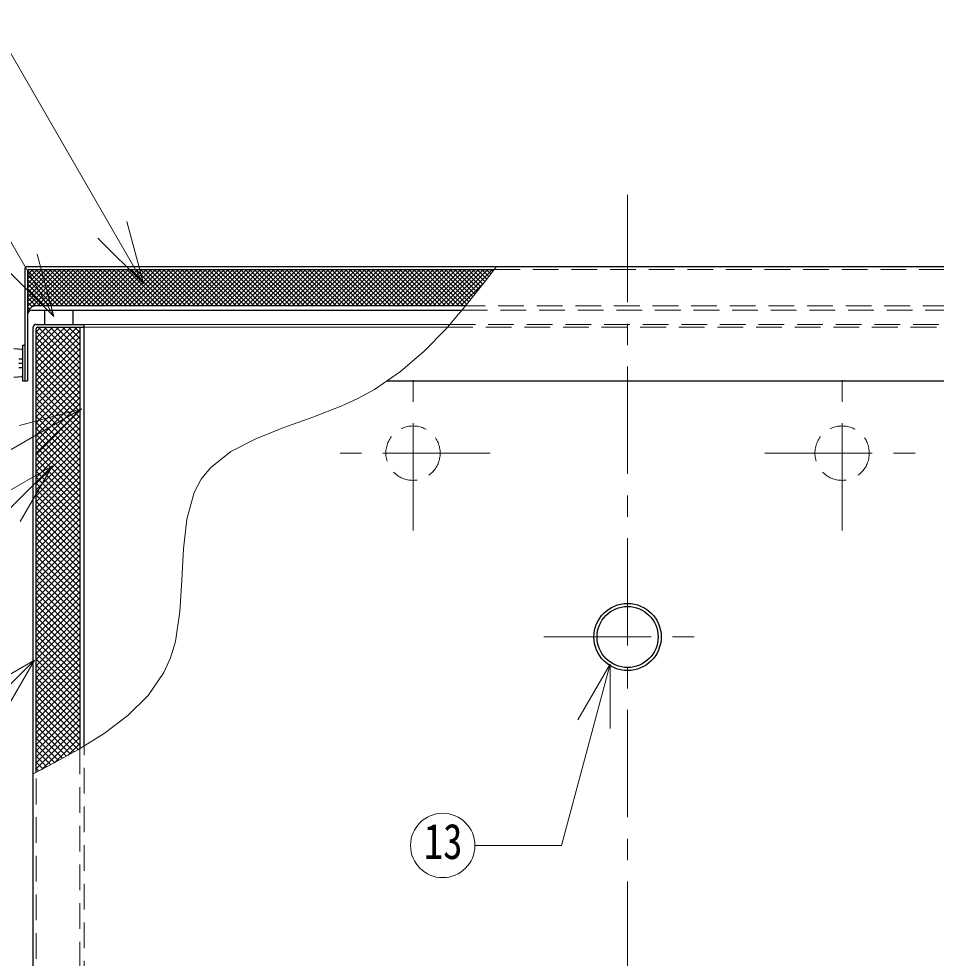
# Model space of a CAD drawing. Units: millimetres at full size, sheet at 1:15; details may follow other scales. Extents: x -3184 to 2891, y -2037 to 2178.
# Drawn here: x -2572 to -1931, y -581 to 76 of the extents above; entities that cross this region are included whole.
import ezdxf
from ezdxf.enums import TextEntityAlignment as Align

# ---------------------------------------------------------------- set-up
doc = ezdxf.new("R2010")
doc.units = ezdxf.units.MM
doc.header["$LTSCALE"] = 15
doc.linetypes.add('CHAIN1', pattern=[8, 5, -1, 1, -1])
doc.linetypes.add('DASHED1', pattern=[1.8, 1.2, -0.6])
doc.layers.add('0-0', color=7, linetype='Continuous', lineweight=18)
doc.styles.add('ＭＳ ゴシック', font='')
doc.styles.get('ＭＳ ゴシック').set_extended_font_data('MS Gothic')

msp = doc.modelspace()

# ---------------------------------------------------------------- linework, layer by layer
at = {"layer": '0-0'}
for p, q in [((-2485.13, -109.59), (-2592.01, 75.54)), ((-2547.84, -132.53), (-2640.35, 27.71)), ((-2485.13, -109.59), (-2496.78, -66.12)), ((-2485.13, -109.59), (-2516.95, -77.77)), ((-2547.84, -132.53), (-2559.48, -89.07)), ((-2547.84, -132.53), (-2579.66, -100.71)), ((-2528.43, -197.2), (-2571.9, -208.84)), ((-2528.43, -197.2), (-2560.25, -229.02)), ((-2548.87, -236.93), (-2587.84, -259.43)), ((-2548.87, -236.93), (-2571.37, -275.91)), ((-2561.46, -372.94), (-2667.57, -479.05)), ((-2561.46, -372.94), (-2600.43, -395.44)), ((-2561.46, -372.94), (-2583.96, -411.91)), ((-2158.88, -375.58), (-2192.86, -502.38)), ((-2158.88, -375.58), (-2181.38, -414.55)), ((-2158.88, -375.58), (-2158.88, -420.58)), ((-2192.86, -502.38), (-2253.43, -502.38))]:
    msp.add_line(p, q, dxfattribs=at)
at = {"layer": '0-0', "color": 4, "linetype": 'CHAIN1', "lineweight": 9}
for p, q in [((-2146.7, -47.63), (-2146.7, -1337.13)), ((-2296.7, -282.13), (-2296.7, -174.13)), ((-1996.7, -282.13), (-1996.7, -174.13)), ((-2242.7, -228.13), (-2350.7, -228.13)), ((-2050.7, -228.13), (-1942.7, -228.13)), ((-2205.2, -356.63), (-2088.2, -356.63))]:
    msp.add_line(p, q, dxfattribs=at)
at = {"layer": '0-0', "color": 5, "lineweight": 25}
for p, q in [((-2566.2, -97.63), (-2238.35, -97.63)), ((-2238.35, -97.63), (-1727.2, -97.63)), ((-2568.2, -99.63), (-2568.2, -177.63)), ((-2566.2, -100.63), (-2566.2, -177.63)), ((-2565.2, -99.63), (-2239.89, -99.63)), ((-2563.2, -128.13), (-2262.52, -128.13)), ((-2259.95, -125.13), (-2560.2, -125.13)), ((-2554.2, -138.13), (-2554.2, -128.13)), ((-2534.2, -138.13), (-2534.2, -128.13)), ((-2562.2, -1257.63), (-2562.2, -140.13)), ((-2560.2, -138.13), (-2526.7, -138.13)), ((-2560.2, -451.34), (-2560.2, -141.13)), ((-2559.2, -140.13), (-2526.7, -140.13)), ((-2529.7, -140.13), (-2529.7, -434.64)), ((-2526.7, -432.78), (-2526.7, -138.13)), ((-2570.16, -155.59), (-2575.7, -155.13)), ((-2569.7, -152.63), (-2568.2, -152.63)), ((-2569.7, -152.63), (-2569.7, -177.63)), ((-2572.33, -162.13), (-2569.7, -162.13)), ((-2572.33, -165.13), (-2569.7, -165.13)), ((-2572.33, -168.13), (-2569.7, -168.13)), ((-2570.16, -174.67), (-2575.7, -175.13)), ((-2569.7, -177.63), (-2568.2, -177.63)), ((-2568.2, -177.63), (-2566.2, -177.63)), ((-2314.98, -177.63), (-1725.2, -177.63))]:
    msp.add_line(p, q, dxfattribs=at)
at = {"layer": '0-0', "color": 4, "lineweight": 9}
for p, q in [((-2566.2, -125.62), (-2540.21, -99.63)), ((-2566.2, -122.44), (-2543.39, -99.63)), ((-2566.2, -119.26), (-2546.57, -99.63)), ((-2566.2, -116.08), (-2549.76, -99.63)), ((-2566.2, -112.89), (-2552.94, -99.63)), ((-2566.2, -109.71), (-2556.12, -99.63)), ((-2566.2, -106.53), (-2559.3, -99.63)), ((-2566.2, -103.35), (-2562.48, -99.63)), ((-2566.2, -103.48), (-2544.55, -125.13)), ((-2566.16, -100.34), (-2541.37, -125.13)), ((-2563.69, -99.63), (-2538.19, -125.13)), ((-2563.54, -126.15), (-2537.03, -99.63)), ((-2560.51, -99.63), (-2535.01, -125.13)), ((-2559.35, -125.13), (-2533.85, -99.63)), ((-2557.32, -99.63), (-2531.82, -125.13)), ((-2556.16, -125.13), (-2530.66, -99.63)), ((-2554.14, -99.63), (-2528.64, -125.13)), ((-2552.98, -125.13), (-2527.48, -99.63)), ((-2550.96, -99.63), (-2525.46, -125.13)), ((-2549.8, -125.13), (-2524.3, -99.63)), ((-2547.78, -99.63), (-2522.28, -125.13)), ((-2546.62, -125.13), (-2521.12, -99.63)), ((-2544.6, -99.63), (-2519.1, -125.13)), ((-2543.44, -125.13), (-2517.94, -99.63)), ((-2541.41, -99.63), (-2515.91, -125.13)), ((-2540.25, -125.13), (-2514.75, -99.63)), ((-2538.23, -99.63), (-2512.73, -125.13)), ((-2537.07, -125.13), (-2511.57, -99.63)), ((-2535.05, -99.63), (-2509.55, -125.13)), ((-2533.89, -125.13), (-2508.39, -99.63)), ((-2531.87, -99.63), (-2506.37, -125.13)), ((-2530.71, -125.13), (-2505.21, -99.63)), ((-2528.69, -99.63), (-2503.19, -125.13)), ((-2527.53, -125.13), (-2502.03, -99.63)), ((-2525.5, -99.63), (-2500, -125.13)), ((-2524.34, -125.13), (-2498.84, -99.63)), ((-2522.32, -99.63), (-2496.82, -125.13)), ((-2521.16, -125.13), (-2495.66, -99.63)), ((-2519.14, -99.63), (-2493.64, -125.13)), ((-2517.98, -125.13), (-2492.48, -99.63)), ((-2515.96, -99.63), (-2490.46, -125.13)), ((-2514.8, -125.13), (-2489.3, -99.63)), ((-2512.78, -99.63), (-2487.28, -125.13)), ((-2511.62, -125.13), (-2486.12, -99.63)), ((-2509.59, -99.63), (-2484.09, -125.13)), ((-2508.43, -125.13), (-2482.93, -99.63)), ((-2506.41, -99.63), (-2480.91, -125.13)), ((-2505.25, -125.13), (-2479.75, -99.63)), ((-2503.23, -99.63), (-2477.73, -125.13)), ((-2502.07, -125.13), (-2476.57, -99.63)), ((-2500.05, -99.63), (-2474.55, -125.13)), ((-2498.89, -125.13), (-2473.39, -99.63)), ((-2496.87, -99.63), (-2471.37, -125.13)), ((-2495.71, -125.13), (-2470.21, -99.63)), ((-2493.68, -99.63), (-2468.18, -125.13)), ((-2492.52, -125.13), (-2467.02, -99.63)), ((-2490.5, -99.63), (-2465, -125.13)), ((-2489.34, -125.13), (-2463.84, -99.63)), ((-2487.32, -99.63), (-2461.82, -125.13)), ((-2486.16, -125.13), (-2460.66, -99.63)), ((-2484.14, -99.63), (-2458.64, -125.13)), ((-2482.98, -125.13), (-2457.48, -99.63)), ((-2480.96, -99.63), (-2455.46, -125.13)), ((-2479.8, -125.13), (-2454.3, -99.63)), ((-2477.77, -99.63), (-2452.27, -125.13)), ((-2476.61, -125.13), (-2451.11, -99.63)), ((-2474.59, -99.63), (-2449.09, -125.13)), ((-2473.43, -125.13), (-2447.93, -99.63)), ((-2471.41, -99.63), (-2445.91, -125.13)), ((-2470.25, -125.13), (-2444.75, -99.63)), ((-2468.23, -99.63), (-2442.73, -125.13)), ((-2467.07, -125.13), (-2441.57, -99.63)), ((-2465.05, -99.63), (-2439.55, -125.13)), ((-2463.89, -125.13), (-2438.39, -99.63)), ((-2461.86, -99.63), (-2436.36, -125.13)), ((-2460.7, -125.13), (-2435.2, -99.63)), ((-2458.68, -99.63), (-2433.18, -125.13)), ((-2457.52, -125.13), (-2432.02, -99.63)), ((-2455.5, -99.63), (-2430, -125.13)), ((-2454.34, -125.13), (-2428.84, -99.63)), ((-2452.32, -99.63), (-2426.82, -125.13)), ((-2451.16, -125.13), (-2425.66, -99.63)), ((-2449.14, -99.63), (-2423.64, -125.13)), ((-2447.98, -125.13), (-2422.48, -99.63)), ((-2445.95, -99.63), (-2420.45, -125.13)), ((-2444.79, -125.13), (-2419.29, -99.63)), ((-2442.77, -99.63), (-2417.27, -125.13)), ((-2441.61, -125.13), (-2416.11, -99.63)), ((-2439.59, -99.63), (-2414.09, -125.13)), ((-2438.43, -125.13), (-2412.93, -99.63)), ((-2436.41, -99.63), (-2410.91, -125.13)), ((-2435.25, -125.13), (-2409.75, -99.63)), ((-2433.23, -99.63), (-2407.73, -125.13)), ((-2432.07, -125.13), (-2406.57, -99.63)), ((-2430.04, -99.63), (-2404.54, -125.13)), ((-2428.88, -125.13), (-2403.38, -99.63)), ((-2426.86, -99.63), (-2401.36, -125.13)), ((-2425.7, -125.13), (-2400.2, -99.63)), ((-2423.68, -99.63), (-2398.18, -125.13)), ((-2422.52, -125.13), (-2397.02, -99.63)), ((-2420.5, -99.63), (-2395, -125.13)), ((-2419.34, -125.13), (-2393.84, -99.63)), ((-2417.32, -99.63), (-2391.82, -125.13)), ((-2416.16, -125.13), (-2390.66, -99.63)), ((-2414.13, -99.63), (-2388.63, -125.13)), ((-2412.97, -125.13), (-2387.47, -99.63)), ((-2410.95, -99.63), (-2385.45, -125.13)), ((-2409.79, -125.13), (-2384.29, -99.63)), ((-2407.77, -99.63), (-2382.27, -125.13)), ((-2406.61, -125.13), (-2381.11, -99.63)), ((-2404.59, -99.63), (-2379.09, -125.13)), ((-2403.43, -125.13), (-2377.93, -99.63)), ((-2401.41, -99.63), (-2375.91, -125.13)), ((-2400.25, -125.13), (-2374.75, -99.63)), ((-2398.22, -99.63), (-2372.72, -125.13)), ((-2397.06, -125.13), (-2371.56, -99.63)), ((-2395.04, -99.63), (-2369.54, -125.13)), ((-2393.88, -125.13), (-2368.38, -99.63)), ((-2391.86, -99.63), (-2366.36, -125.13)), ((-2390.7, -125.13), (-2365.2, -99.63)), ((-2388.68, -99.63), (-2363.18, -125.13)), ((-2387.52, -125.13), (-2362.02, -99.63)), ((-2385.5, -99.63), (-2360, -125.13)), ((-2384.34, -125.13), (-2358.84, -99.63)), ((-2382.31, -99.63), (-2356.81, -125.13)), ((-2381.15, -125.13), (-2355.65, -99.63)), ((-2379.13, -99.63), (-2353.63, -125.13)), ((-2377.97, -125.13), (-2352.47, -99.63)), ((-2375.95, -99.63), (-2350.45, -125.13)), ((-2374.79, -125.13), (-2349.29, -99.63)), ((-2372.77, -99.63), (-2347.27, -125.13)), ((-2371.61, -125.13), (-2346.11, -99.63)), ((-2369.59, -99.63), (-2344.09, -125.13)), ((-2368.43, -125.13), (-2342.93, -99.63)), ((-2366.4, -99.63), (-2340.9, -125.13)), ((-2365.24, -125.13), (-2339.74, -99.63)), ((-2363.22, -99.63), (-2337.72, -125.13)), ((-2362.06, -125.13), (-2336.56, -99.63)), ((-2360.04, -99.63), (-2334.54, -125.13)), ((-2358.88, -125.13), (-2333.38, -99.63)), ((-2356.86, -99.63), (-2331.36, -125.13)), ((-2355.7, -125.13), (-2330.2, -99.63)), ((-2353.68, -99.63), (-2328.18, -125.13)), ((-2352.52, -125.13), (-2327.02, -99.63)), ((-2350.49, -99.63), (-2324.99, -125.13)), ((-2349.33, -125.13), (-2323.83, -99.63)), ((-2347.31, -99.63), (-2321.81, -125.13)), ((-2346.15, -125.13), (-2320.65, -99.63)), ((-2344.13, -99.63), (-2318.63, -125.13)), ((-2342.97, -125.13), (-2317.47, -99.63)), ((-2340.95, -99.63), (-2315.45, -125.13)), ((-2339.79, -125.13), (-2314.29, -99.63)), ((-2337.77, -99.63), (-2312.27, -125.13)), ((-2336.61, -125.13), (-2311.11, -99.63)), ((-2334.59, -99.63), (-2309.09, -125.13)), ((-2333.42, -125.13), (-2307.92, -99.63)), ((-2331.4, -99.63), (-2305.9, -125.13)), ((-2330.24, -125.13), (-2304.74, -99.63)), ((-2328.22, -99.63), (-2302.72, -125.13)), ((-2327.06, -125.13), (-2301.56, -99.63)), ((-2325.04, -99.63), (-2299.54, -125.13)), ((-2323.88, -125.13), (-2298.38, -99.63)), ((-2321.86, -99.63), (-2296.36, -125.13)), ((-2320.7, -125.13), (-2295.2, -99.63)), ((-2318.68, -99.63), (-2293.18, -125.13)), ((-2317.51, -125.13), (-2292.01, -99.63)), ((-2315.49, -99.63), (-2289.99, -125.13)), ((-2314.33, -125.13), (-2288.83, -99.63)), ((-2312.31, -99.63), (-2286.81, -125.13)), ((-2311.15, -125.13), (-2285.65, -99.63)), ((-2309.13, -99.63), (-2283.63, -125.13)), ((-2307.97, -125.13), (-2282.47, -99.63)), ((-2305.95, -99.63), (-2280.45, -125.13)), ((-2304.79, -125.13), (-2279.29, -99.63)), ((-2302.77, -99.63), (-2277.27, -125.13)), ((-2301.6, -125.13), (-2276.1, -99.63)), ((-2299.58, -99.63), (-2274.08, -125.13)), ((-2298.42, -125.13), (-2272.92, -99.63)), ((-2296.4, -99.63), (-2270.9, -125.13)), ((-2295.24, -125.13), (-2269.74, -99.63)), ((-2293.22, -99.63), (-2267.72, -125.13)), ((-2292.06, -125.13), (-2266.56, -99.63)), ((-2290.04, -99.63), (-2264.54, -125.13)), ((-2288.88, -125.13), (-2263.38, -99.63)), ((-2286.86, -99.63), (-2261.36, -125.13)), ((-2285.69, -125.13), (-2260.19, -99.63)), ((-2283.67, -99.63), (-2259.15, -124.15)), ((-2282.51, -125.13), (-2257.01, -99.63)), ((-2280.49, -99.63), (-2257.75, -122.38)), ((-2279.33, -125.13), (-2253.83, -99.63)), ((-2277.31, -99.63), (-2256.34, -120.6)), ((-2276.15, -125.13), (-2250.65, -99.63)), ((-2274.13, -99.63), (-2254.93, -118.83)), ((-2272.97, -125.13), (-2247.47, -99.63)), ((-2270.95, -99.63), (-2253.52, -117.05)), ((-2269.78, -125.13), (-2244.28, -99.63)), ((-2267.76, -99.63), (-2252.12, -115.28)), ((-2266.6, -125.13), (-2241.1, -99.63)), ((-2264.58, -99.63), (-2250.71, -113.5)), ((-2261.4, -99.63), (-2249.3, -111.73)), ((-2258.22, -99.63), (-2247.9, -109.95)), ((-2255.04, -99.63), (-2246.49, -108.18)), ((-2251.85, -99.63), (-2245.1, -106.39)), ((-2248.67, -99.63), (-2243.71, -104.59)), ((-2245.49, -99.63), (-2242.33, -102.79)), ((-2242.31, -99.63), (-2240.94, -101)), ((-2566.2, -106.66), (-2547.73, -125.13)), ((-2566.2, -109.84), (-2550.92, -125.13)), ((-2263.42, -125.13), (-2246.57, -108.28)), ((-2566.2, -113.03), (-2554.1, -125.13)), ((-2566.2, -116.21), (-2557.28, -125.13)), ((-2566.2, -119.39), (-2560.46, -125.14)), ((-2566.2, -122.57), (-2562.97, -125.81)), ((-2260.24, -125.13), (-2258.75, -123.64)), ((-2566.2, -125.75), (-2564.74, -127.21)), ((-2566.2, -128.8), (-2565.18, -127.79)), ((-2566.2, -128.94), (-2565.9, -129.24)), ((-2560.2, -168.82), (-2531.51, -140.13)), ((-2560.2, -164.58), (-2535.75, -140.13)), ((-2560.2, -143.36), (-2556.97, -140.13)), ((-2560.2, -147.61), (-2552.73, -140.13)), ((-2560.2, -151.85), (-2548.48, -140.13)), ((-2560.2, -156.09), (-2544.24, -140.13)), ((-2560.2, -160.33), (-2540, -140.13)), ((-2560.2, -173.06), (-2529.7, -142.56)), ((-2560.2, -143.02), (-2529.7, -173.52)), ((-2558.85, -140.13), (-2529.7, -169.27)), ((-2554.6, -140.13), (-2529.7, -165.03)), ((-2550.36, -140.13), (-2529.7, -160.79)), ((-2546.12, -140.13), (-2529.7, -156.55)), ((-2541.88, -140.13), (-2529.7, -152.3)), ((-2537.63, -140.13), (-2529.7, -148.06)), ((-2533.39, -140.13), (-2529.7, -143.82)), ((-2271.1, -138.13), (-2526.7, -138.13)), ((-2272.81, -140.13), (-2526.7, -140.13)), ((-2560.2, -177.31), (-2529.7, -146.81)), ((-2560.2, -147.26), (-2529.7, -177.76)), ((-2560.2, -181.55), (-2529.7, -151.05)), ((-2560.2, -151.5), (-2529.7, -182)), ((-2560.2, -185.79), (-2529.7, -155.29)), ((-2560.2, -155.75), (-2529.7, -186.25)), ((-2560.2, -190.03), (-2529.7, -159.53)), ((-2560.2, -194.28), (-2529.7, -163.78)), ((-2559.83, -160.36), (-2529.7, -190.49)), ((-2560.2, -164.23), (-2529.7, -194.73)), ((-2560.2, -198.52), (-2529.7, -168.02)), ((-2560.2, -168.47), (-2529.7, -198.97)), ((-2560.2, -202.76), (-2529.7, -172.26)), ((-2560.2, -172.72), (-2529.7, -203.22)), ((-2560.2, -207), (-2529.7, -176.5)), ((-2560.2, -176.96), (-2529.7, -207.46)), ((-2560.2, -211.25), (-2529.7, -180.75)), ((-2560.2, -181.2), (-2529.7, -211.7)), ((-2560.2, -215.49), (-2529.7, -184.99)), ((-2560.2, -185.44), (-2529.7, -215.94)), ((-2560.2, -219.73), (-2529.7, -189.23)), ((-2560.2, -189.69), (-2529.7, -220.19)), ((-2560.2, -223.97), (-2529.7, -193.47)), ((-2560.2, -193.93), (-2529.7, -224.43)), ((-2560.2, -228.22), (-2529.7, -197.72)), ((-2560.2, -198.17), (-2529.7, -228.67)), ((-2560.2, -232.46), (-2529.7, -201.96)), ((-2560.2, -202.41), (-2529.7, -232.91)), ((-2560.2, -236.7), (-2529.7, -206.2)), ((-2560.2, -206.66), (-2529.7, -237.16)), ((-2560.2, -240.94), (-2529.7, -210.44)), ((-2560.2, -210.9), (-2529.7, -241.4)), ((-2560.2, -245.19), (-2529.7, -214.69)), ((-2560.2, -215.14), (-2529.7, -245.64)), ((-2560.2, -249.43), (-2529.7, -218.93)), ((-2560.2, -219.39), (-2529.7, -249.89)), ((-2560.2, -253.67), (-2529.7, -223.17)), ((-2560.2, -223.63), (-2529.7, -254.13)), ((-2560.2, -257.92), (-2529.7, -227.42)), ((-2560.2, -227.87), (-2529.7, -258.37)), ((-2560.2, -262.16), (-2529.7, -231.66)), ((-2560.2, -232.11), (-2529.7, -262.61)), ((-2560.2, -266.4), (-2529.7, -235.9)), ((-2560.2, -236.36), (-2529.7, -266.86)), ((-2560.2, -270.64), (-2529.7, -240.14)), ((-2560.2, -240.6), (-2529.7, -271.1)), ((-2560.2, -274.89), (-2529.7, -244.39)), ((-2560.2, -244.84), (-2529.7, -275.34)), ((-2560.2, -279.13), (-2529.7, -248.63)), ((-2560.2, -249.08), (-2529.7, -279.58)), ((-2560.2, -283.37), (-2529.7, -252.87)), ((-2560.2, -253.33), (-2529.7, -283.83)), ((-2560.2, -287.61), (-2529.7, -257.11)), ((-2560.2, -257.57), (-2529.7, -288.07)), ((-2560.2, -291.86), (-2529.7, -261.36)), ((-2560.2, -261.81), (-2529.7, -292.31)), ((-2560.2, -296.1), (-2529.7, -265.6)), ((-2560.2, -266.05), (-2529.7, -296.55)), ((-2560.2, -300.34), (-2529.7, -269.84)), ((-2560.2, -270.3), (-2529.7, -300.8)), ((-2560.2, -304.58), (-2529.7, -274.08)), ((-2560.2, -274.54), (-2529.7, -305.04)), ((-2560.2, -308.83), (-2529.7, -278.33)), ((-2560.2, -278.78), (-2529.7, -309.28)), ((-2560.2, -313.07), (-2529.7, -282.57)), ((-2560.2, -283.02), (-2529.7, -313.52)), ((-2560.2, -317.31), (-2529.7, -286.81)), ((-2560.2, -287.27), (-2529.7, -317.77)), ((-2560.2, -321.56), (-2529.7, -291.06)), ((-2560.2, -291.51), (-2529.7, -322.01)), ((-2560.2, -325.8), (-2529.7, -295.3)), ((-2560.2, -295.75), (-2529.7, -326.25)), ((-2560.2, -330.04), (-2529.7, -299.54)), ((-2560.2, -300), (-2529.7, -330.5)), ((-2560.2, -334.28), (-2529.7, -303.78)), ((-2560.2, -304.24), (-2529.7, -334.74)), ((-2560.2, -338.53), (-2529.7, -308.03)), ((-2560.2, -308.48), (-2529.7, -338.98)), ((-2560.2, -342.77), (-2529.7, -312.27)), ((-2560.2, -312.72), (-2529.7, -343.22)), ((-2560.2, -347.01), (-2529.7, -316.51)), ((-2560.2, -316.97), (-2529.7, -347.47)), ((-2560.2, -351.25), (-2529.7, -320.75)), ((-2560.2, -321.21), (-2529.7, -351.71)), ((-2560.2, -355.5), (-2529.7, -325)), ((-2560.2, -325.45), (-2529.7, -355.95)), ((-2560.2, -359.74), (-2529.7, -329.24)), ((-2560.2, -329.69), (-2529.7, -360.19)), ((-2560.2, -363.98), (-2529.7, -333.48)), ((-2560.2, -333.94), (-2529.7, -364.44)), ((-2560.2, -368.22), (-2529.7, -337.72)), ((-2560.2, -338.18), (-2529.7, -368.68)), ((-2560.2, -372.47), (-2529.7, -341.97)), ((-2560.2, -342.42), (-2529.7, -372.92)), ((-2560.2, -376.71), (-2529.7, -346.21)), ((-2560.2, -346.66), (-2529.7, -377.16)), ((-2560.2, -380.95), (-2529.7, -350.45)), ((-2560.2, -350.91), (-2529.7, -381.41)), ((-2560.2, -385.19), (-2529.7, -354.69)), ((-2560.2, -355.15), (-2529.7, -385.65)), ((-2560.2, -389.44), (-2529.7, -358.94)), ((-2560.2, -359.39), (-2529.7, -389.89)), ((-2560.2, -393.68), (-2529.7, -363.18)), ((-2560.2, -363.63), (-2529.7, -394.13)), ((-2560.2, -397.92), (-2529.7, -367.42)), ((-2560.2, -367.88), (-2529.7, -398.38)), ((-2560.2, -402.17), (-2529.7, -371.67)), ((-2560.2, -372.12), (-2529.7, -402.62)), ((-2560.2, -406.41), (-2529.7, -375.91)), ((-2560.2, -376.36), (-2529.7, -406.86)), ((-2560.2, -410.65), (-2529.7, -380.15)), ((-2560.2, -380.61), (-2529.7, -411.11)), ((-2560.2, -414.89), (-2529.7, -384.39)), ((-2560.2, -384.85), (-2529.7, -415.35)), ((-2560.2, -419.14), (-2529.7, -388.64)), ((-2560.2, -389.09), (-2529.7, -419.59)), ((-2560.2, -423.38), (-2529.7, -392.88)), ((-2560.2, -393.33), (-2529.7, -423.83)), ((-2560.2, -427.62), (-2529.7, -397.12)), ((-2560.2, -397.58), (-2529.7, -428.08)), ((-2560.2, -431.86), (-2529.7, -401.36)), ((-2560.2, -401.82), (-2529.7, -432.32)), ((-2560.2, -436.11), (-2529.7, -405.61)), ((-2560.2, -406.06), (-2530.88, -435.38)), ((-2560.2, -440.35), (-2529.7, -409.85)), ((-2560.2, -410.3), (-2533.61, -436.9)), ((-2560.2, -444.59), (-2529.7, -414.09)), ((-2560.2, -414.55), (-2536.34, -438.41)), ((-2560.2, -448.83), (-2529.7, -418.33)), ((-2560.2, -418.79), (-2539.08, -439.91)), ((-2560.2, -423.03), (-2541.81, -441.42)), ((-2556.53, -449.4), (-2529.7, -422.58)), ((-2547.37, -444.49), (-2529.7, -426.82)), ((-2560.2, -427.27), (-2544.55, -442.93)), ((-2560.2, -431.52), (-2547.28, -444.44)), ((-2537.91, -439.27), (-2529.7, -431.06)), ((-2560.2, -435.76), (-2550.02, -445.95)), ((-2560.2, -440), (-2552.78, -447.42)), ((-2560.2, -444.25), (-2555.56, -448.89)), ((-2560.2, -448.49), (-2558.33, -450.36))]:
    msp.add_line(p, q, dxfattribs=at)
at = {"layer": '0-0', "linetype": 'DASHED1'}
for p, q in [((-2239.89, -99.63), (-1728.2, -99.63)), ((-2262.52, -128.13), (-1730.2, -128.13)), ((-1733.2, -125.13), (-2259.95, -125.13)), ((-2272.81, -140.13), (-1734.2, -140.13)), ((-2271.1, -138.13), (-1733.2, -138.13)), ((-2526.7, -1222.13), (-2526.7, -432.78)), ((-2529.7, -434.64), (-2529.7, -1225.13)), ((-2560.2, -1256.63), (-2560.2, -451.34))]:
    msp.add_line(p, q, dxfattribs=at)
at = {"layer": '0-0'}
for points in [[(-2238.35, -97.63), (-2246.1, -107.69), (-2259.68, -124.81), (-2273.85, -141.34), (-2288.99, -156.9), (-2305.47, -171.11), (-2323.68, -183.6), (-2335.18, -189.91), (-2346.41, -195.07), (-2366.68, -202.93), (-2387.13, -210.27), (-2406.64, -218.01), (-2424.09, -227.05), (-2438.35, -238.31), (-2444.71, -246.21), (-2449.6, -255.57), (-2454.77, -274.15), (-2457.12, -294.93), (-2458.22, -316.84), (-2459.62, -338.82), (-2462.87, -359.8), (-2466.21, -371.1), (-2470.89, -381.47), (-2481.91, -397.5), (-2496.09, -411.57), (-2512.73, -424.11), (-2531.15, -435.55), (-2550.66, -446.3), (-2562.2, -452.4)], [(-2528.43, -197.2), (-2685.52, -287.89), (-2752.17, -287.89)], [(-2548.87, -236.93), (-2679.67, -367.73), (-2747.8, -367.73)]]:
    msp.add_lwpolyline(points, dxfattribs=at)
at = {"layer": '0-0', "color": 4, "linetype": 'DASHED1', "lineweight": 9}
for centre in [(-2296.7, -228.13), (-1996.7, -228.13)]:
    msp.add_circle(centre, 19, dxfattribs=at)
at = {"layer": '0-0', "color": 5, "lineweight": 25}
for radius in [23.5, 21.35]:
    msp.add_circle((-2146.7, -356.63), radius, dxfattribs=at)
at = {"layer": '0-0'}
msp.add_circle((-2275.93, -502.38), 22.5, dxfattribs=at)
at = {"layer": '0-0', "color": 5, "lineweight": 25}
for centre, radius, start, end in [((-2566.2, -99.63), 2, 90, 180), ((-2565.2, -100.63), 1, 90, 180), ((-2560.2, -131.13), 6, 90, 180), ((-2563.2, -131.13), 3, 90, 180), ((-2560.2, -140.13), 2, 90, 180), ((-2559.2, -141.13), 1, 90, 180), ((-2570.2, -156.09), 0.5, 0, 85.23636), ((-2570.2, -174.17), 0.5, 274.76364, 0)]:
    msp.add_arc(centre, radius, start, end, dxfattribs=at)

# ---------------------------------------------------------------- texts
at = {"layer": '0-0', "style": 'ＭＳ ゴシック', "width": 0.8}
msp.add_text('13', height=24.74, dxfattribs=at).set_placement((-2289.06, -519.26), align=Align.BOTTOM_LEFT)

doc.saveas('drawing.dxf')
